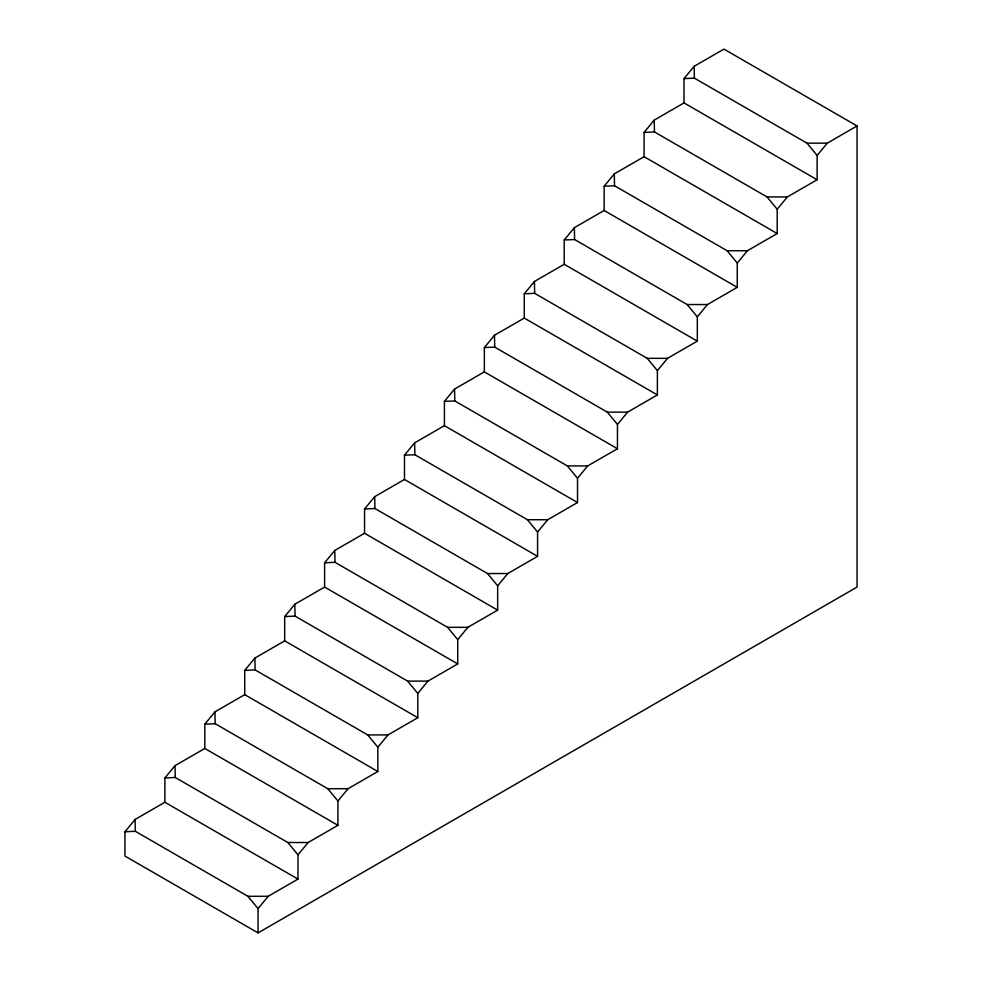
<?xml version="1.0" encoding="UTF-8"?>
<svg xmlns="http://www.w3.org/2000/svg" width="982" height="982" viewBox="0 0 982 982"><rect width="100%" height="100%" fill="white"/><g stroke="black" fill="none" stroke-linecap="round" stroke-linejoin="round"><path stroke-width="1.47" d="M857.053 125.954L827.274 143.151L817.122 155.463L817.122 179.743L684.012 102.901L684.012 78.609L694.164 66.297L723.943 49.1L857.053 125.954L857.053 587.064L258.057 932.9L124.947 856.046L124.947 831.766L135.086 819.454L164.878 802.257L297.988 879.099L297.988 854.819L308.139 842.507L337.918 825.31L337.918 801.017L348.07 788.706L377.849 771.508L377.849 747.228L388 734.917L417.792 717.719L417.792 693.427L407.64 681.115L295.054 616.107L284.682 616.573L284.682 640.865L417.792 717.719M817.122 179.743L787.343 196.94L777.192 209.264L777.192 233.544L644.082 156.69L644.082 132.41L654.221 120.099L684.012 102.901M777.192 233.544L747.4 250.741L737.261 263.053L737.261 287.345L604.151 210.492L604.151 186.199L614.29 173.888L644.082 156.69M737.261 287.345L707.47 304.543L697.318 316.855L697.318 341.135L564.208 264.281L564.208 240.001L574.36 227.689L604.151 210.492M697.318 341.135L667.539 358.332L657.388 370.656L657.388 394.936L524.278 318.082L524.278 293.802L534.429 281.478L564.208 264.281M657.388 394.936L627.608 412.133L617.457 424.445L617.457 448.725L484.347 371.883L484.347 347.591L494.486 335.279L524.278 318.082M617.457 448.725L587.666 465.934L577.526 478.246L577.526 502.526L444.416 425.672L444.416 401.392L454.556 389.081L484.347 371.883M577.526 502.526L547.735 519.723L537.584 532.035L537.584 556.328L404.474 479.474L404.474 455.194L414.625 442.87L444.416 425.672M537.584 556.328L507.804 573.525L497.653 585.837L497.653 610.117L364.543 533.275L364.543 508.983L374.694 496.671L404.474 479.474M497.653 610.117L467.874 627.314L457.722 639.638L457.722 663.918L324.612 587.064L324.612 562.784L334.752 550.472L364.543 533.275M284.682 616.573L294.821 604.261L324.612 587.064M377.849 771.508L244.739 694.655L244.739 670.375L254.89 658.063L284.682 640.865M337.918 825.31L204.808 748.456L204.808 724.176L214.96 711.852L244.739 694.655M164.878 802.257L164.878 777.965L175.017 765.653L204.808 748.456M417.792 693.427L427.931 681.115L457.722 663.918M258.057 932.9L258.057 908.62L268.196 896.296L297.988 879.099M684.012 78.609L694.384 78.143L806.983 143.151L817.122 155.463M644.082 132.41L654.454 131.944L767.04 196.94L777.192 209.264M604.151 186.199L614.523 185.745L727.11 250.741L737.261 263.053M564.208 240.001L574.593 239.534L687.179 304.543L697.318 316.855M524.278 293.802L534.65 293.336L647.248 358.332L657.388 370.656M484.347 347.591L494.719 347.125L607.306 412.133L617.457 424.445M444.416 401.392L454.789 400.926L567.375 465.934L577.526 478.246M404.474 455.194L414.858 454.727L527.444 519.723L537.584 532.035M364.543 508.983L374.915 508.516L487.514 573.525L497.653 585.837M324.612 562.784L334.985 562.318L447.571 627.314L457.722 639.638M244.739 670.375L255.124 669.908L367.71 734.917L377.849 747.228M204.808 724.176L215.181 723.709L327.779 788.706L337.918 801.017M164.878 777.965L175.25 777.499L287.836 842.507L297.988 854.819M124.947 831.766L135.32 831.3L247.906 896.296L258.057 908.62M806.983 143.151L827.274 143.151M767.04 196.94L787.343 196.94M727.11 250.741L747.4 250.741M687.179 304.543L707.47 304.543M647.248 358.332L667.539 358.332M607.306 412.133L627.608 412.133M567.375 465.934L587.666 465.934M527.444 519.723L547.735 519.723M487.514 573.525L507.804 573.525M447.571 627.314L467.874 627.314M407.64 681.115L427.931 681.115M367.71 734.917L388 734.917M327.779 788.706L348.07 788.706M287.836 842.507L308.139 842.507M247.906 896.296L268.196 896.296M694.164 66.297L694.384 78.143M654.221 120.099L654.454 131.944M614.29 173.888L614.523 185.745M574.36 227.689L574.593 239.534M534.429 281.478L534.65 293.336M494.486 335.279L494.719 347.125M454.556 389.081L454.789 400.926M414.625 442.87L414.858 454.727M374.694 496.671L374.915 508.516M334.752 550.472L334.985 562.318M294.821 604.261L295.054 616.107M254.89 658.063L255.124 669.908M214.96 711.852L215.181 723.709M175.017 765.653L175.25 777.499M135.086 819.454L135.32 831.3"/></g></svg>
